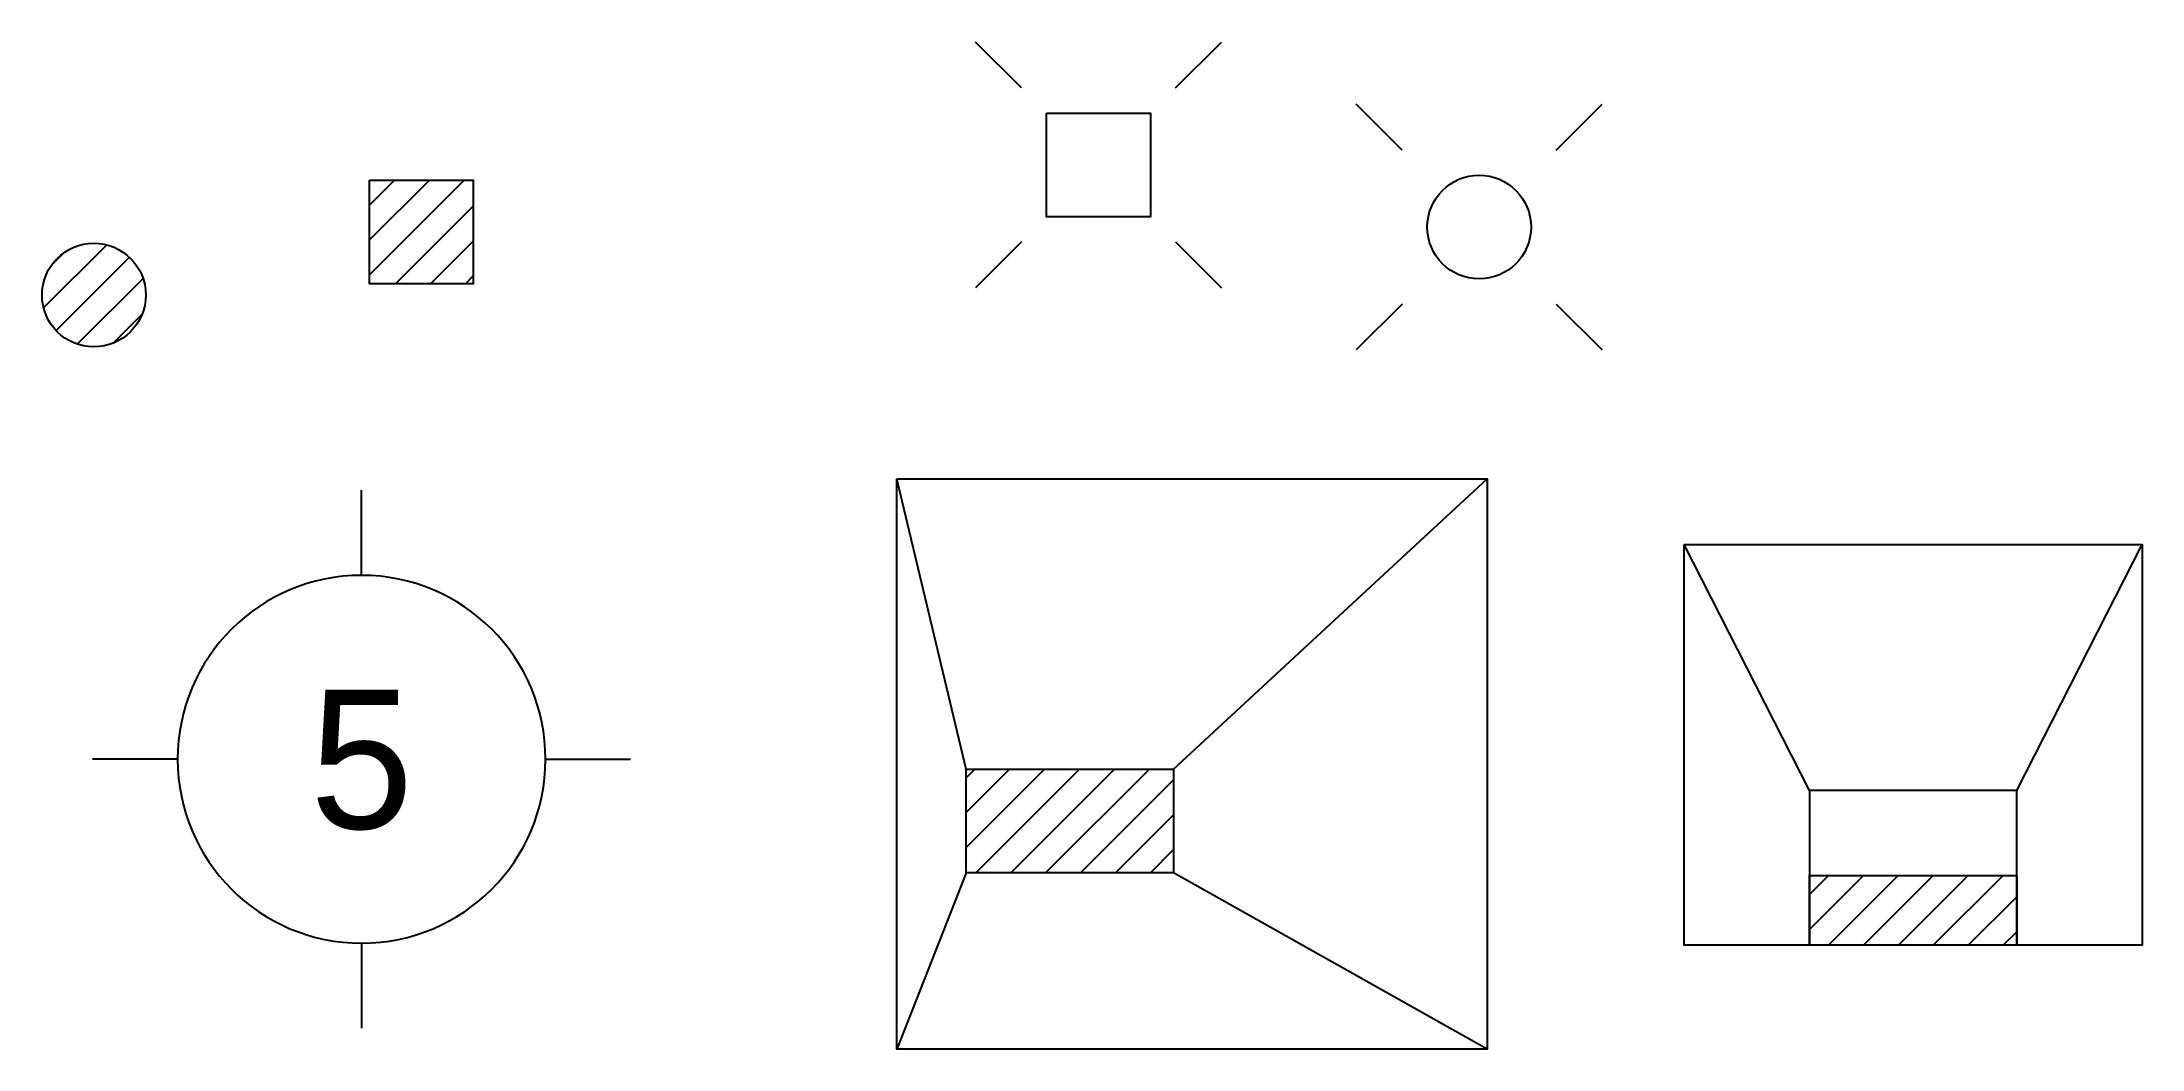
# Model space of a CAD drawing. Header units: millimetres. Extents: x -2.44 to 1.61, y -1.01 to 0.93.
import ezdxf
from ezdxf.enums import TextEntityAlignment as Align

# ---------------------------------------------------------------- set-up
doc = ezdxf.new("R2010")
doc.units = ezdxf.units.MM
for name, color, linetype in [('Apeos', 3, 'Continuous'), ('Bases', 2, 'Continuous'), ('Columnas', 5, 'Continuous'), ('Losas', 4, 'Continuous')]:
    doc.layers.add(name, color=color, linetype=linetype)

# ---------------------------------------------------------------- blocks, each defined once
blk = doc.blocks.new('*U7')
at = {"layer": 'Losas'}
for p, q in [((0, 0.3547), (0, 0.5188)), ((-0.3547, 0), (-0.5188, 0)), ((0.3547, 0), (0.5188, 0)), ((0, -0.3547), (0, -0.5188))]:
    blk.add_line(p, q, dxfattribs=at)
for start, end in [(90, 180), (0, 90), (180, 270), (270, 0)]:
    blk.add_arc((0, 0), 0.3547, start, end, dxfattribs=at)
blk.add_attdef('NÚMERO', text='', height=0.2678, dxfattribs=at).set_placement((0, 0), align=Align.MIDDLE_CENTER)
blk = doc.blocks.new('*U11')
at = {"layer": 'Columnas'}
h = blk.add_hatch(dxfattribs=at)
h.set_pattern_fill('ANSI31', color=256, scale=0.015, style=0)
h.set_pattern_definition([(45, (1.958467, -0.37338), (-0.033676, 0.033676), [])])
edge = h.paths.add_edge_path()
edge.add_arc((0, 0), 0.1, 0, 360)
blk.add_circle((0, 0), 0.1, dxfattribs=at)
blk = doc.blocks.new('*U10')
at = {"layer": 'Apeos'}
for p, q in [((-0.1485, 0.1485), (-0.237, 0.237)), ((0.1485, 0.1485), (0.237, 0.237)), ((-0.1485, -0.1485), (-0.237, -0.237)), ((0.1485, -0.1485), (0.237, -0.237))]:
    blk.add_line(p, q, dxfattribs=at)
blk.add_circle((0, 0), 0.1, dxfattribs=at)
blk = doc.blocks.new('Apeo')
at = {"layer": 'Apeos'}
for p, q in [((-0.1485, 0.1485), (-0.237, 0.237)), ((0.1485, 0.1485), (0.237, 0.237)), ((-0.1485, -0.1485), (-0.237, -0.237)), ((0.1485, -0.1485), (0.237, -0.237))]:
    blk.add_line(p, q, dxfattribs=at)
blk.add_lwpolyline([(-0.1, 0.1), (0.1, 0.1), (0.1, -0.1), (-0.1, -0.1)], close=True, dxfattribs=at)
blk = doc.blocks.new('*U14')
at = {"layer": 'Columnas'}
h = blk.add_hatch(dxfattribs=at)
h.set_pattern_fill('ANSI31', color=256, scale=0.015, style=0)
h.set_pattern_definition([(45, (-0.1, -0.1), (-0.033676, 0.033676), [])])
h.paths.add_polyline_path([(-0.1, 0.1), (0.1, 0.1), (0.1, -0.1), (-0.1, -0.1)])
blk.add_lwpolyline([(-0.1, 0.1), (0.1, 0.1), (0.1, -0.1), (-0.1, -0.1)], close=True, dxfattribs=at)
blk = doc.blocks.new('*U17')
at = {"layer": 'Columnas'}
h = blk.add_hatch(dxfattribs=at)
h.set_pattern_fill('ANSI31', color=256, scale=0.015, style=0)
h.set_pattern_definition([(45, (1e-16, -0.1), (-0.033676, 0.033676), [])])
h.paths.add_polyline_path([(-0.2, 0.1), (0.2, 0.1), (0.2, -0.1), (-0.2, -0.1)])
at = {"layer": 'Bases'}
for p, q in [((-0.2, 0.1), (-0.3335, 0.6603)), ((0.2, 0.1), (0.8048, 0.6603)), ((-0.2, -0.1), (-0.3335, -0.4397)), ((0.8048, -0.4397), (0.2, -0.1))]:
    blk.add_line(p, q, dxfattribs=at)
blk.add_lwpolyline([(-0.3335, 0.6603), (0.8048, 0.6603), (0.8048, -0.4397), (-0.3335, -0.4397)], close=True, dxfattribs=at)
at = {"layer": 'Columnas'}
blk.add_lwpolyline([(-0.2, 0.1), (0.2, 0.1), (0.2, -0.1), (-0.2, -0.1)], close=True, dxfattribs=at)
blk = doc.blocks.new('*U18')
at = {"layer": 'Columnas'}
h = blk.add_hatch(dxfattribs=at)
h.set_pattern_fill('ANSI31', color=256, scale=0.015, style=0)
h.set_pattern_definition([(45, (1e-16, -0.065493), (-0.033676, 0.033676), [])])
h.paths.add_polyline_path([(-0.2, 0.1345), (0.2, 0.1345), (0.2, 0), (-0.2, 0)])
at = {"layer": 'Bases'}
for p, q in [((-0.2, 0.2989), (-0.4414, 0.7734)), ((0.2, 0.2989), (0.4414, 0.7734)), ((0.2, 0.2989), (-0.2, 0.2989)), ((-0.2, 0.2989), (-0.2, 0)), ((0.2, 0), (0.2, 0.2989))]:
    blk.add_line(p, q, dxfattribs=at)
blk.add_lwpolyline([(-0.4414, 0.7734), (0.4414, 0.7734), (0.4414, 0), (-0.4414, 0)], close=True, dxfattribs=at)
at = {"layer": 'Columnas'}
blk.add_lwpolyline([(-0.2, 0.1345), (0.2, 0.1345), (0.2, 0), (-0.2, 0)], close=True, dxfattribs=at)

msp = doc.modelspace()

# ---------------------------------------------------------------- block references
for name, p in [('*U17', (-0.4594, -0.5736)), ('*U18', (1.1664, -0.8133))]:
    msp.add_blockref(name, p)
at = {"layer": 'Apeos'}
for name, p in [('Apeo', (-0.4043, 0.692)), ('*U10', (0.3297, 0.5721))]:
    msp.add_blockref(name, p, dxfattribs=at)
at = {"layer": 'Columnas'}
for name, p in [('*U14', (-1.7101, 0.5628)), ('*U11', (-2.3414, 0.441))]:
    msp.add_blockref(name, p, dxfattribs=at)
at = {"layer": 'Losas'}
msp.add_blockref('*U7', (-1.8252, -0.4544), dxfattribs=at).add_auto_attribs({'NÚMERO': '5'})

doc.saveas('drawing.dxf')
